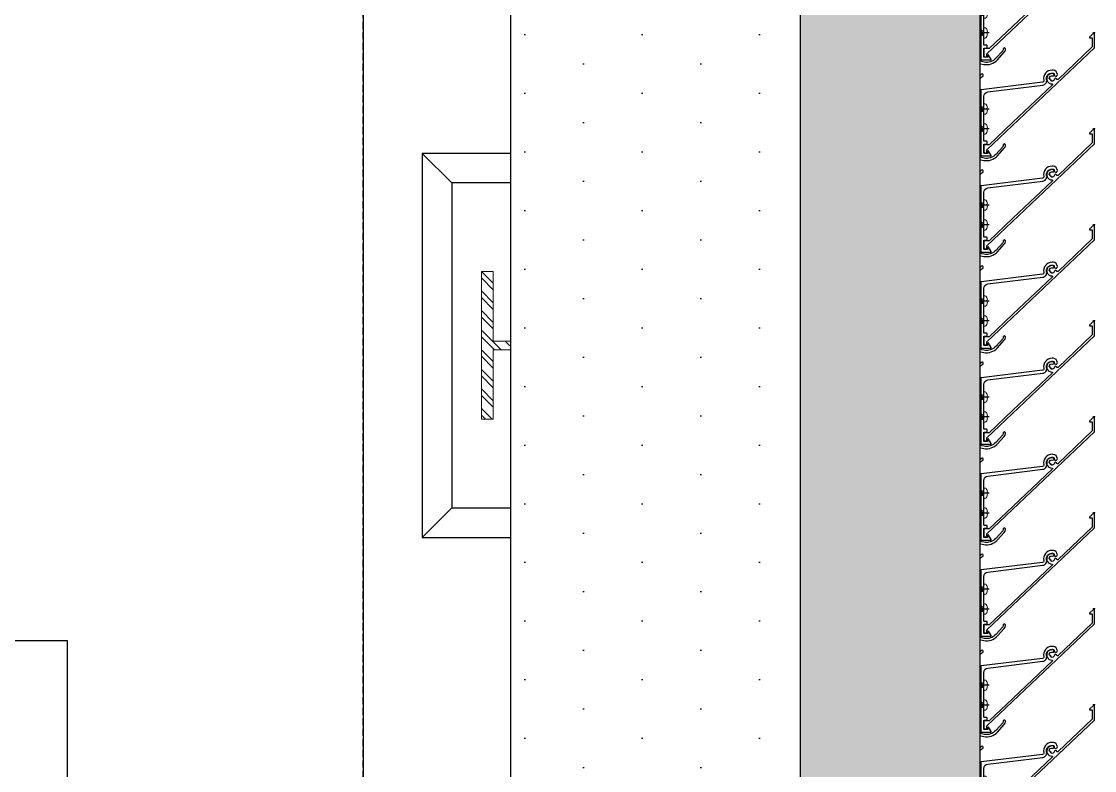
# Model space of a CAD drawing. Header units: millimetres. Extents: x -4391136 to -1798569, y -886572 to -291056.
# Drawn here: x -2446718 to -2445992, y -393104 to -392597 of the extents above; entities that cross this region are included whole.
import ezdxf

# ---------------------------------------------------------------- set-up
doc = ezdxf.new("R2010")
doc.units = ezdxf.units.MM
doc.set_wipeout_variables(frame=1)
for name, pattern in [('CENTER', [50.8, 31.75, -6.35, 6.35, -6.35]), ('XKITLINE00', [0]), ('XKITLINE02', [4, 2, -2]), ('Xref-C-1-PP17-AR-2214-01-B$0$Hidden', [7.1438, 4.7625, -2.3813])]:
    doc.linetypes.add(name, pattern=pattern)
for name, color, linetype in [('000 - STRUCTURE_STEEL_ACCESORIES_HATCH_', 7, 'Continuous'), ('000 - STRUCTURE_STEEL_ACCESORIES_HIDDEN_', 7, 'Continuous'), ('000 - STRUCTURE_STEEL_ACCESORIES_MAIN_COLOR_1', 7, 'Continuous'), ('000 - STRUCTURE_STEEL_FRAMING_CUT_COLOR_4', 7, 'Continuous'), ('000 - STRUCTURE_STEEL_FRAMING_HIDDEN_', 7, 'Continuous'), ('000 - STRUCTURE_STEEL_FRAMING_SUB_COLOR_2', 7, 'Continuous'), ('000 - STRUCTURE_STEEL_FRAMING_WIPEOUT_', 7, 'Continuous'), ('010 - ASPG_ACCESSORIES_MAIN_COLOR_1', 7, 'Continuous'), ('010 - ASPG_EXTR_MAIN_COLOR_2', 7, 'Continuous'), ('010 - ASPG_FLASHING_HATCH_', 7, 'Continuous'), ('010 - ASPG_FLASHING_MAIN_COLOR_2', 7, 'Continuous'), ('010 - ASPG_FLASHING_MAIN_COLOR_4', 7, 'Continuous'), ('010 - ASPG_FLASHING_WIPEOUT_', 7, 'Continuous'), ('010 - ASPG_FRAMING_MAIN_COLOR_1', 7, 'Continuous'), ('010 - ASPG_FRAMING_MAIN_COLOR_2', 7, 'Continuous'), ('010 - ASPG_FRAMING_SUB_COLOR_2', 7, 'Continuous'), ('010 - ASPG_FRAMING_WIPEOUT_', 7, 'Continuous'), ('_PP-Dim', 7, 'Continuous'), ('BOLT & SCREW', 7, 'Continuous'), ('Center Line', 7, 'CENTER'), ('Xref-C-1-PP17-AR-2214-01-B$0$A-DETL-MBND', 7, 'Xref-C-1-PP17-AR-2214-01-B$0$Hidden'), ('Xref-C-1-PP17-AR-2214-01-B$0$S-BEAM', 7, 'Continuous'), ('Xref-C-1-PP17-AR-2214-01-B$0$S-COLS', 7, 'Continuous'), ('Xref-C-1-PP17-AR-2214-01-B$0$WALL-E', 7, 'Continuous')]:
    doc.layers.add(name, color=color, linetype=linetype)
doc.layers.add('000 - STRUCTURE_STEEL_FRAMING_DEF_SUB', color=7, linetype='Continuous', plot=False)
doc.layers.add('010 - ASPG_EXTR_DEF_SUB', color=7, linetype='Continuous', plot=False)
doc.layers.add('12-GRID', color=7, linetype='CENTER', lineweight=13)
doc.layers.add('SCREW', color=7, linetype='Continuous', lineweight=5)

# ---------------------------------------------------------------- blocks, each defined once
blk = doc.blocks.new('Xref-C-1-PP17-AR-2214-01-B$0$H-Wide Flange-Column - H100x100x17_2-V87-ENTRANCE 2 - LOWER ROOF FLOOR PLAN01-flat-1')
at = {"layer": 'Xref-C-1-PP17-AR-2214-01-B$0$S-COLS', "color": 7}
for p, q in [((50, 50), (-50, 50)), ((-50, 50), (-50, 42)), ((50, 42), (50, 50)), ((-50, 42), (-13, 42)), ((13, 42), (50, 42)), ((-3, 32), (-3, -32)), ((3, -32), (3, 32)), ((-13, -42), (-50, -42)), ((-50, -42), (-50, -50)), ((50, -42), (13, -42)), ((50, -50), (50, -42)), ((-50, -50), (50, -50))]:
    blk.add_line(p, q, dxfattribs=at)
for centre, start, end in [((-13, 32), 0, 90), ((13, 32), 90, 180), ((-13, -32), 270, 0), ((13, -32), 180, 270)]:
    blk.add_arc(centre, 10, start, end, dxfattribs=at)
blk = doc.blocks.new('W-1-PP17-ENT2_REV00_20260526-152612_EX_LOPF-1')
at = {"layer": 'Xref-C-1-PP17-AR-2214-01-B$0$A-DETL-MBND', "color": 7}
for p, q in [((670, -9905), (670, -7340)), ((970, -9405.01), (970, -10205))]:
    blk.add_line(p, q, dxfattribs=at)
at = {"layer": 'Xref-C-1-PP17-AR-2214-01-B$0$S-BEAM', "color": 7}
for p, q in [((670, -7240), (670, -9905)), ((970, -9955), (970, -9405.01)), ((470, -9805.02), (-430, -9805.02)), ((470, -10205.02), (470, -9805.02))]:
    blk.add_line(p, q, dxfattribs=at)
at = {"layer": 'Xref-C-1-PP17-AR-2214-01-B$0$WALL-E', "color": 7}
blk.add_line((970, -9405.01), (970, -10205), dxfattribs=at)
at = {"color": 7, "rotation": 270}
blk.add_blockref('Xref-C-1-PP17-AR-2214-01-B$0$H-Wide Flange-Column - H100x100x17_2-V87-ENTRANCE 2 - LOWER ROOF FLOOR PLAN01-flat-1', (920.5, -9355.01), dxfattribs=at)
blk = doc.blocks.new('*U1999')
at = {"color": 7}
blk.add_wipeout([(0, 0), (9350, 0), (9350, 119.925), (0, 119.925)], dxfattribs=at).dxf.layer = '010 - ASPG_FRAMING_WIPEOUT_'
at = {"layer": '010 - ASPG_FRAMING_MAIN_COLOR_1', "color": 7}
for p, q in [((9350, 119.925), (0, 119.925)), ((0, 0), (0, 119.925)), ((0, 114.85), (9350, 114.85)), ((0, 109.54), (9350, 109.54)), ((0, 10.385), (9350, 10.385)), ((0, 5.31), (9350, 5.31)), ((0, 0), (9350, 0))]:
    blk.add_line(p, q, dxfattribs=at)
blk = doc.blocks.new('PZG35-9D5')
at = {"layer": 'Center Line', "color": 7}
blk.add_line((0, 3.73), (0, -10.53), dxfattribs=at)
at = {"layer": 'SCREW', "color": 7}
for p, q in [((-1.4, 0), (-1.4, -1.09)), ((1.4, 0), (1.4, -0.59)), ((-1.85, -1.4), (1.85, -0.9)), ((-1.85, -1.4), (-1.4, -1.09)), ((-1.85, -1.4), (-1.4, -1.71)), ((-1.85, -2.7), (1.85, -2.2)), ((-1.85, -2.7), (-1.4, -2.39)), ((-1.85, -2.7), (-1.4, -3.01)), ((-1.85, -4), (-1.4, -3.69)), ((-1.85, -4), (-0.99, -3.88)), ((-1.85, -4), (-1.4, -4.31)), ((-1.4, -1.09), (1.4, -0.59)), ((-1.4, -1.71), (1.4, -1.21)), ((-1.4, -1.71), (-1.4, -2.39)), ((-1.4, -2.39), (1.4, -1.89)), ((-1.4, -3.01), (1.4, -2.51)), ((-1.4, -3.01), (-1.4, -3.69)), ((-1.4, -3.69), (-0.84, -3.59)), ((-1.4, -4.31), (-1.18, -4.27)), ((-1.4, -4.31), (-1.4, -8.1)), ((0.56, -3.34), (1.4, -3.19)), ((0.71, -3.65), (1.85, -3.5)), ((0.71, -3.93), (1.4, -3.81)), ((0.71, -4.61), (1.4, -4.49)), ((0.71, -4.95), (1.85, -4.8)), ((0.71, -5.23), (1.4, -5.11)), ((1.85, -0.9), (1.4, -0.59)), ((1.85, -0.9), (1.4, -1.21)), ((1.4, -1.21), (1.4, -1.89)), ((1.85, -2.2), (1.4, -1.89)), ((1.85, -2.2), (1.4, -2.51)), ((1.4, -2.51), (1.4, -3.19)), ((1.85, -3.5), (1.4, -3.19)), ((1.85, -3.5), (1.4, -3.81)), ((1.4, -3.81), (1.4, -4.49)), ((1.85, -4.8), (1.4, -4.49)), ((1.85, -4.8), (1.4, -5.11)), ((1.4, -5.11), (1.4, -8.1)), ((0, -9.5), (-1.4, -8.1)), ((0, -9.5), (1.4, -8.1))]:
    blk.add_line(p, q, dxfattribs=at)
blk.add_lwpolyline([(0, -9.5), (0.71, -5.23), (0.71, -3.6, 0.417657), (0.41, -3.3, 0.108102), (-0.84, -3.59), (-1.4, -4.7)], format="xyb", dxfattribs=at)
blk = doc.blocks.new('*U3396')
at = {"layer": 'SCREW', "color": 7}
blk.add_lwpolyline([(3.03, 1.78, 0.09906), (0.8, 2.55), (0.8, 2.27), (-0.8, 2.27), (-0.8, 2.55, 0.09906), (-3.03, 1.78, 0.266588), (-3.5, 0.96), (-3.5, 0.2, 0.414214), (-3.3, 0), (3.3, 0, 0.414214), (3.5, 0.2), (3.5, 0.96, 0.266588)], format="xyb", close=True, dxfattribs=at)
blk.add_blockref('PZG35-9D5', (0, 0), dxfattribs=at)
blk = doc.blocks.new('*U3399')
at = {"color": 7}
blk.add_point((0, 0), dxfattribs=at)
at = {"layer": '010 - ASPG_ACCESSORIES_MAIN_COLOR_1', "color": 7}
blk.add_lwpolyline([(-39.7, -0.6, 0.414214), (-40, -0.9), (-40, -7.37, 0.57735), (-39.65, -7.57), (-36.64, -5.83, 0.767327), (-36.79, -5.3), (-37.9, -5.3, -0.414214), (-38.2, -5), (-38.2, -2.8, -0.414214), (-38, -2.6), (-32.18, -2.6, -0.388879), (-31.98, -2.78), (-31.85, -4.34, 0.388879), (-31.35, -4.8), (-30.3, -4.8, 0.414214), (-30, -4.5), (-30, -2.9, -0.414214), (-29.7, -2.6), (0.41, -2.6, -0.378969), (3.39, -5.24), (7.95, -42.52, 0.446593), (11.62, -45.08, -0.489802), (16.08, -48.68), (16.06, -49.36, -0.18248), (15.8, -50.02, -0.267949), (15.33, -50.17, 1.122115), (15.1, -52.34, 0.405004), (18.06, -49.4), (18.08, -48.72, 0.489805), (11.16, -43.13, -0.446597), (9.94, -42.28), (4.87, -0.85, 0.364176), (4.57, -0.6)], format="xyb", close=True, dxfattribs=at)
at = {"layer": '010 - ASPG_EXTR_DEF_SUB', "color": 7}
for p in [(-40, -0.5), (43.44, -76.9), (43.44, -77.5)]:
    blk.add_point(p, dxfattribs=at)
at = {"layer": '010 - ASPG_EXTR_MAIN_COLOR_2', "color": 7}
blk.add_lwpolyline([(11.37, -48.15), (11.47, -47.44), (12.18, -47.56), (12.29, -46.79, -0.535538), (14.19, -49.17, 0.991572), (15.66, -49.58, 1.157025), (8.79, -48.77, -0.688558), (8.27, -48.99), (-17.14, -22.17), (-32.34, -6.13), (-32.34, -2.9, 0.414312), (-32.64, -2.6), (-37.54, -2.6, 0.414116), (-37.84, -2.9), (-37.84, -4.3, 0.414214), (-37.54, -4.6), (-35.99, -4.6, -0.205895), (-35.77, -4.69), (33.23, -77.5), (43.14, -77.5, 0.668179), (43.36, -76.99), (40.52, -74.15, 0.668179), (40.01, -74.36), (40.01, -76), (33.87, -76), (11.86, -52.78, -0.558354), (12.08, -51.95, 0.766275), (12.04, -50.39, -0.438583), (10.71, -48.05)], format="xyb", close=True, dxfattribs=at)
at = {"layer": 'SCREW', "color": 7, "rotation": 180}
for p in [(-21.65, -2.5), (-8.24, -2.5)]:
    blk.add_blockref('*U3396', p, dxfattribs=at)
blk = doc.blocks.new('*U2001')
at = {"color": 7}
blk.add_wipeout([(1617.3, 4), (60, 4), (60, 69.3), (1617.3, 69.3)], dxfattribs=at).dxf.layer = '010 - ASPG_FRAMING_WIPEOUT_'
at = {"layer": '010 - ASPG_FRAMING_MAIN_COLOR_2', "color": 7}
blk.add_lwpolyline([(1587.3, 69.3), (90, 69.3), (90, 6), (1587.3, 6)], close=True, dxfattribs=at)
at = {"layer": '010 - ASPG_FRAMING_SUB_COLOR_2', "color": 7}
for points in [[(1617.3, 4), (60, 4), (60, 69.3), (1617.3, 69.3)], [(60, 2), (60, 4), (1617.3, 4), (1617.3, 2)]]:
    blk.add_lwpolyline(points, close=True, dxfattribs=at)
at = {"color": 7, "rotation": 180}
for p in [(666.77, 69.3), (731.77, 69.3), (796.77, 69.3), (861.77, 69.3), (926.77, 69.3), (991.77, 69.3), (1056.77, 69.3), (1121.77, 69.3), (1186.77, 69.3)]:
    blk.add_blockref('*U3399', p, dxfattribs=at)
blk = doc.blocks.new('000_ASPG_TYP_FILES_STRUCTURE_STEEL_BK')
at = {"layer": '000 - STRUCTURE_STEEL_ACCESORIES_HIDDEN_', "color": 7}
blk.add_lwpolyline([(0, 7), (5, 7), (5, -7), (0, -7)], close=True, dxfattribs=at)
at = {"layer": '000 - STRUCTURE_STEEL_ACCESORIES_MAIN_COLOR_1', "color": 7}
for points in [[(0, -30), (60, -30), (60, 30), (0, 30)], [(0, -30), (5, -30), (5, 30), (0, 30)]]:
    blk.add_lwpolyline(points, close=True, dxfattribs=at)
blk = doc.blocks.new('000_CKST_FAMELINE_STEEL_STRUCTURE-COLUMN_TOP_VIEW')
at = {"layer": '000 - STRUCTURE_STEEL_FRAMING_DEF_SUB', "color": 7, "linetype": 'XKITLINE00', "lineweight": 0}
for p, q in [((0, 76), (0, 104)), ((26, 90), (-26, 90)), ((0, 14), (0, -14)), ((26, 0), (-26, 0)), ((0, -76), (0, -104)), ((26, -90), (-26, -90))]:
    blk.add_line(p, q, dxfattribs=at)
at = {"layer": '000 - STRUCTURE_STEEL_FRAMING_SUB_COLOR_2', "color": 7}
for p, q in [((-70, 110), (-90, 130)), ((70, 110), (90, 130)), ((-70, -110), (-90, -130)), ((70, -110), (90, -130))]:
    blk.add_line(p, q, dxfattribs=at)
for points in [[(90, 130), (-90, 130), (-90, -130), (90, -130)], [(70, 110), (-70, 110), (-70, -110), (70, -110)]]:
    blk.add_lwpolyline(points, close=True, dxfattribs=at)
for points in [[(15, 83), (-15, 83, -0.414214), (-22, 90, -0.414214), (-15, 97), (15, 97, -0.414214), (22, 90), (22, 90, -0.414214)], [(15, -83), (-15, -83, 0.414214), (-22, -90, 0.414214), (-15, -97), (15, -97, 0.414214), (22, -90), (22, -90, 0.414214)]]:
    blk.add_lwpolyline(points, format="xyb", close=True, dxfattribs=at)
at = {"color": 7, "rotation": 270}
blk.add_blockref('000_ASPG_TYP_FILES_STRUCTURE_STEEL_BK', (0, -3), dxfattribs=at)
at = {"color": 7}
blk.add_wipeout([(50, 50), (50, -50), (170, -50), (170, 50)], dxfattribs=at).dxf.layer = '000 - STRUCTURE_STEEL_FRAMING_WIPEOUT_'
at = {"layer": '000 - STRUCTURE_STEEL_ACCESORIES_HATCH_'}
h = blk.add_hatch(dxfattribs=at)
h.set_pattern_fill('ANSI32', scale=25, angle=270)
h.set_pattern_definition([(315, (1524.514, 2469.062), (6.629126, 6.629126), []), (315, (1524.514, 2464.642), (6.629126, 6.629126), [])])
h.paths.add_polyline_path([(-50, -50), (-42, -50), (-42, -3), (42, -3), (42, -50), (50, -50), (50, 50), (42, 50), (42, 3), (-42, 3), (-42, 50), (-50, 50)])
at = {"layer": '000 - STRUCTURE_STEEL_FRAMING_CUT_COLOR_4', "color": 7, "lineweight": 0}
blk.add_lwpolyline([(-50, -50), (-42, -50), (-42, -3), (42, -3), (42, -50), (50, -50), (50, 50), (42, 50), (42, 3), (-42, 3), (-42, 50), (-50, 50)], close=True, dxfattribs=at)
at = {"layer": '000 - STRUCTURE_STEEL_FRAMING_DEF_SUB', "color": 7, "linetype": 'XKITLINE00', "lineweight": 0}
for p, q in [((110, 44), (110, 16)), ((96, 30), (124, 30)), ((110, -16), (110, -44)), ((96, -30), (124, -30))]:
    blk.add_line(p, q, dxfattribs=at)
at = {"layer": '000 - STRUCTURE_STEEL_FRAMING_HIDDEN_', "color": 7, "linetype": 'XKITLINE02', "ltscale": 4}
for p, q in [((56, -50), (56, 50)), ((50, 3), (170, 3)), ((50, -3), (170, -3))]:
    blk.add_line(p, q, dxfattribs=at)
at = {"layer": '000 - STRUCTURE_STEEL_FRAMING_SUB_COLOR_2', "color": 7}
for p, q in [((50, 3), (50, -3)), ((170, 3), (170, -3))]:
    blk.add_line(p, q, dxfattribs=at)
blk.add_lwpolyline([(50, 50), (50, -50), (170, -50), (170, 50)], close=True, dxfattribs=at)
for centre in [(110, 30), (110, -30)]:
    blk.add_circle(centre, 7, dxfattribs=at)
blk = doc.blocks.new('W-1-PP17-ENT2_REV00_20260528-225335_ASPG_UPPF')
at = {"color": 7, "rotation": 270}
blk.add_blockref('*U2001', (1018, -8705), dxfattribs=at)
at = {"color": 7}
blk.add_blockref('000_CKST_FAMELINE_STEEL_STRUCTURE-COLUMN_TOP_VIEW', (800, -9605), dxfattribs=at)
at = {"color": 7, "rotation": 90}
blk.add_blockref('*U1999', (970, -9880), dxfattribs=at)
blk = doc.blocks.new('*U3395')
at = {"layer": '12-GRID', "color": 7, "linetype": 'CENTER'}
for p, q in [((0, -6.2), (0, 2.2)), ((-4.2, -2), (4.2, -2))]:
    blk.add_line(p, q, dxfattribs=at)
at = {"layer": 'BOLT & SCREW', "color": 7}
for p, q in [((-0.55, -1.77), (-1.77, -1.56)), ((-0.55, -2.23), (-1.77, -2.44)), ((-0.46, -1.77), (-0.88, -1.56)), ((-0.46, -2.23), (-0.88, -2.44)), ((-0.23, -1.45), (-0.44, -0.23)), ((-0.23, -1.54), (-0.44, -1.12)), ((-0.23, -2.46), (-0.44, -2.88)), ((-0.23, -2.55), (-0.44, -3.77)), ((0.23, -1.45), (0.44, -0.23)), ((0.23, -1.54), (0.44, -1.12)), ((0.44, -2.88), (0.23, -2.46)), ((0.23, -2.55), (0.44, -3.77)), ((0.46, -1.77), (0.88, -1.56)), ((0.46, -2.23), (0.88, -2.44)), ((0.55, -1.77), (1.77, -1.56)), ((0.55, -2.23), (1.77, -2.44))]:
    blk.add_line(p, q, dxfattribs=at)
for points in [[(-1.77, -1.56), (-0.88, -1.56, 0.414214), (-0.44, -1.12), (-0.44, -0.23), (0.44, -0.23), (0.44, -1.12, 0.414214), (0.88, -1.56), (1.77, -1.56), (1.77, -2.44), (0.88, -2.44, 0.414214), (0.44, -2.88), (0.44, -3.77), (-0.44, -3.77), (-0.44, -2.88, 0.414214), (-0.88, -2.44), (-1.77, -2.44)], [(0.23, -2.46, -0.414214), (0.46, -2.23), (0.55, -2.23), (0.55, -1.77), (0.46, -1.77, -0.414214), (0.23, -1.54), (0.23, -1.45), (-0.23, -1.45), (-0.23, -1.54, -0.414214), (-0.46, -1.77), (-0.55, -1.77), (-0.55, -2.23), (-0.46, -2.23, -0.414214), (-0.23, -2.46), (-0.23, -2.55), (0.23, -2.55)]]:
    blk.add_lwpolyline(points, format="xyb", close=True, dxfattribs=at)
blk.add_circle((0, -2), 3.5, dxfattribs=at)
blk = doc.blocks.new('*U3045')
at = {"layer": '010 - ASPG_EXTR_DEF_SUB', "color": 7}
for p in [(390, 0), (455, 0), (520, 0), (585, 0), (650, 0), (715, 0), (780, 0), (845, 0)]:
    blk.add_point(p, dxfattribs=at)
at = {"layer": '010 - ASPG_EXTR_MAIN_COLOR_2', "color": 7}
for points in [[(357.47, 68.57), (365.86, 68.57, -0.607385), (366.35, 67.62, -0.045829), (347.78, 45.76, -0.560492)], [(335.56, 33.07, 0.077048), (368.74, 68.44, -0.247674), (368.99, 68.57), (370.98, 68.57, -0.044131), (371.47, 68.5, -0.125846), (373.96, 67.21, -0.098851), (374.82, 66.03, -0.205828), (374.79, 61.2, -0.115116), (371.37, 57.18, 0.822373), (372.46, 56.1, 0.109185), (376.15, 60.56, 0.208323), (376.19, 66.64, 0.100528), (374.97, 68.32, 0.145116), (371.29, 70.07), (355.76, 70.07, 0.433659)], [(886.35, 67.62, -0.045829), (867.78, 45.76, -0.560492), (867.29, 45.89, 0.31786), (864.21, 48.24, 0.953288), (864.08, 46.72, -2.423004), (862.26, 44.89, 0.952315), (860.74, 44.76, 0.300821), (862.89, 41.76, -0.560492), (862.98, 41.25, -0.019425), (853.62, 33.46, -0.552501), (853.15, 33.64, 0.344461), (849.99, 36.3, 0.952015), (849.86, 34.78, -2.423186), (848.04, 32.95, 0.952015), (846.52, 32.82, 0.2854), (848.49, 29.89, -0.553378), (848.56, 29.38, 0.030674), (833.46, 15.06, 0.4171), (834.11, 5.27, 0.935553), (835.1, 6.41, -0.43441), (834.8, 14.29, -0.014998), (841.92, 21.45, -0.738349), (844.92, 19.76, 0.004917), (841.81, 4.8, 0.263611), (844.88, -4.46), (850, -9.08, 0.125884), (851.27, -9.75, 0.044275), (852.09, -9.87, 1.107655), (852.13, -8.33, -0.215596), (851.02, -7.99), (845.89, -3.35, -0.263611), (843.28, 4.51, -0.004855), (846.34, 19.26, 0.23396), (845.82, 21.95, -0.24081), (845.71, 24.9, -0.104157), (845.78, 25), (847.99, 26.93, -0.229021), (850.7, 26.89, -0.381721), (855.27, 9.07, 0.977382), (856.62, 8.41, 0.361105), (852.41, 27.5, -0.496126), (852.44, 30.69, 0.003188), (854.06, 31.9, -0.002827), (855.56, 33.07, 0.077048), (888.74, 68.44, -0.247674)]]:
    blk.add_lwpolyline(points, format="xyb", dxfattribs=at)
for points in [[(420.76, 70.07, 0.433659), (420.46, 69.75), (420.84, 63.96, 0.082069), (420.86, 63.87, 0.720654), (422.33, 63.97, 0.079224), (422.34, 64.07), (422.07, 68.14, -0.433659), (422.47, 68.57), (430.86, 68.57, -0.607385), (431.35, 67.62, -0.045829), (412.78, 45.76, -0.560492), (412.29, 45.89, 0.31786), (409.21, 48.24, 0.953288), (409.08, 46.72, -2.423004), (407.26, 44.89, 0.952315), (405.74, 44.76, 0.300821), (407.89, 41.76, -0.560492), (407.98, 41.25, -0.019425), (398.62, 33.46, -0.552501), (398.15, 33.64, 0.344461), (394.99, 36.3, 0.952015), (394.86, 34.78, -2.423186), (393.04, 32.95, 0.952015), (391.52, 32.82, 0.2854), (393.49, 29.89, -0.553378), (393.56, 29.38, 0.030674), (378.46, 15.06, 0.4171), (379.11, 5.27, 0.935553), (380.1, 6.41, -0.43441), (379.8, 14.29, -0.014998), (386.92, 21.45, -0.738349), (389.92, 19.76, 0.004917), (386.81, 4.8, 0.263611), (389.88, -4.46), (395, -9.08, 0.125884), (396.27, -9.75, 0.044275), (397.09, -9.87, 1.107655), (397.13, -8.33, -0.215596), (396.02, -7.99), (390.89, -3.35, -0.263611), (388.28, 4.51, -0.004855), (391.34, 19.26, 0.23396), (390.82, 21.95, -0.24081), (390.71, 24.9, -0.104157), (390.78, 25), (392.99, 26.93, -0.229021), (395.7, 26.89, -0.381721), (400.27, 9.07, 0.977382), (401.62, 8.41, 0.361105), (397.41, 27.5, -0.496126), (397.44, 30.69, 0.003188), (399.06, 31.9, -0.002827), (400.56, 33.07, 0.077048), (433.74, 68.44, -0.247674), (433.99, 68.57), (435.98, 68.57, -0.044131), (436.47, 68.5, -0.125846), (438.96, 67.21, -0.098851), (439.82, 66.03, -0.205828), (439.79, 61.2, -0.115116), (436.37, 57.18, 0.822373), (437.46, 56.1, 0.109185), (441.15, 60.56, 0.208323), (441.19, 66.64, 0.100528), (439.97, 68.32, 0.145116), (436.29, 70.07)], [(485.76, 70.07, 0.433659), (485.46, 69.75), (485.84, 63.96, 0.082069), (485.86, 63.87, 0.720654), (487.33, 63.97, 0.079224), (487.34, 64.07), (487.07, 68.14, -0.433659), (487.47, 68.57), (495.86, 68.57, -0.607385), (496.35, 67.62, -0.045829), (477.78, 45.76, -0.560492), (477.29, 45.89, 0.31786), (474.21, 48.24, 0.953288), (474.08, 46.72, -2.423004), (472.26, 44.89, 0.952315), (470.74, 44.76, 0.300821), (472.89, 41.76, -0.560492), (472.98, 41.25, -0.019425), (463.62, 33.46, -0.552501), (463.15, 33.64, 0.344461), (459.99, 36.3, 0.952015), (459.86, 34.78, -2.423186), (458.04, 32.95, 0.952015), (456.52, 32.82, 0.2854), (458.49, 29.89, -0.553378), (458.56, 29.38, 0.030674), (443.46, 15.06, 0.4171), (444.11, 5.27, 0.935553), (445.1, 6.41, -0.43441), (444.8, 14.29, -0.014998), (451.92, 21.45, -0.738349), (454.92, 19.76, 0.004917), (451.81, 4.8, 0.263611), (454.88, -4.46), (460, -9.08, 0.125884), (461.27, -9.75, 0.044275), (462.09, -9.87, 1.107655), (462.13, -8.33, -0.215596), (461.02, -7.99), (455.89, -3.35, -0.263611), (453.28, 4.51, -0.004855), (456.34, 19.26, 0.23396), (455.82, 21.95, -0.24081), (455.71, 24.9, -0.104157), (455.78, 25), (457.99, 26.93, -0.229021), (460.7, 26.89, -0.381721), (465.27, 9.07, 0.977382), (466.62, 8.41, 0.361105), (462.41, 27.5, -0.496126), (462.44, 30.69, 0.003188), (464.06, 31.9, -0.002827), (465.56, 33.07, 0.077048), (498.74, 68.44, -0.247674), (498.99, 68.57), (500.98, 68.57, -0.044131), (501.47, 68.5, -0.125846), (503.96, 67.21, -0.098851), (504.82, 66.03, -0.205828), (504.79, 61.2, -0.115116), (501.37, 57.18, 0.822373), (502.46, 56.1, 0.109185), (506.15, 60.56, 0.208323), (506.19, 66.64, 0.100528), (504.97, 68.32, 0.145116), (501.29, 70.07)], [(550.76, 70.07, 0.433659), (550.46, 69.75), (550.84, 63.96, 0.082069), (550.86, 63.87, 0.720654), (552.33, 63.97, 0.079224), (552.34, 64.07), (552.07, 68.14, -0.433659), (552.47, 68.57), (560.86, 68.57, -0.607385), (561.35, 67.62, -0.045829), (542.78, 45.76, -0.560492), (542.29, 45.89, 0.31786), (539.21, 48.24, 0.953288), (539.08, 46.72, -2.423004), (537.26, 44.89, 0.952315), (535.74, 44.76, 0.300821), (537.89, 41.76, -0.560492), (537.98, 41.25, -0.019425), (528.62, 33.46, -0.552501), (528.15, 33.64, 0.344461), (524.99, 36.3, 0.952015), (524.86, 34.78, -2.423186), (523.04, 32.95, 0.952015), (521.52, 32.82, 0.2854), (523.49, 29.89, -0.553378), (523.56, 29.38, 0.030674), (508.46, 15.06, 0.4171), (509.11, 5.27, 0.935553), (510.1, 6.41, -0.43441), (509.8, 14.29, -0.014998), (516.92, 21.45, -0.738349), (519.92, 19.76, 0.004917), (516.81, 4.8, 0.263611), (519.88, -4.46), (525, -9.08, 0.125884), (526.27, -9.75, 0.044275), (527.09, -9.87, 1.107655), (527.13, -8.33, -0.215596), (526.02, -7.99), (520.89, -3.35, -0.263611), (518.28, 4.51, -0.004855), (521.34, 19.26, 0.23396), (520.82, 21.95, -0.24081), (520.71, 24.9, -0.104157), (520.78, 25), (522.99, 26.93, -0.229021), (525.7, 26.89, -0.381721), (530.27, 9.07, 0.977382), (531.62, 8.41, 0.361105), (527.41, 27.5, -0.496126), (527.44, 30.69, 0.003188), (529.06, 31.9, -0.002827), (530.56, 33.07, 0.077048), (563.74, 68.44, -0.247674), (563.99, 68.57), (565.98, 68.57, -0.044131), (566.47, 68.5, -0.125846), (568.96, 67.21, -0.098851), (569.82, 66.03, -0.205828), (569.79, 61.2, -0.115116), (566.37, 57.18, 0.822373), (567.46, 56.1, 0.109185), (571.15, 60.56, 0.208323), (571.19, 66.64, 0.100528), (569.97, 68.32, 0.145116), (566.29, 70.07)], [(615.76, 70.07, 0.433659), (615.46, 69.75), (615.84, 63.96, 0.082069), (615.86, 63.87, 0.720654), (617.33, 63.97, 0.079224), (617.34, 64.07), (617.07, 68.14, -0.433659), (617.47, 68.57), (625.86, 68.57, -0.607385), (626.35, 67.62, -0.045829), (607.78, 45.76, -0.560492), (607.29, 45.89, 0.31786), (604.21, 48.24, 0.953288), (604.08, 46.72, -2.423004), (602.26, 44.89, 0.952315), (600.74, 44.76, 0.300821), (602.89, 41.76, -0.560492), (602.98, 41.25, -0.019425), (593.62, 33.46, -0.552501), (593.15, 33.64, 0.344461), (589.99, 36.3, 0.952015), (589.86, 34.78, -2.423186), (588.04, 32.95, 0.952015), (586.52, 32.82, 0.2854), (588.49, 29.89, -0.553378), (588.56, 29.38, 0.030674), (573.46, 15.06, 0.4171), (574.11, 5.27, 0.935553), (575.1, 6.41, -0.43441), (574.8, 14.29, -0.014998), (581.92, 21.45, -0.738349), (584.92, 19.76, 0.004917), (581.81, 4.8, 0.263611), (584.88, -4.46), (590, -9.08, 0.125884), (591.27, -9.75, 0.044275), (592.09, -9.87, 1.107655), (592.13, -8.33, -0.215596), (591.02, -7.99), (585.89, -3.35, -0.263611), (583.28, 4.51, -0.004855), (586.34, 19.26, 0.23396), (585.82, 21.95, -0.24081), (585.71, 24.9, -0.104157), (585.78, 25), (587.99, 26.93, -0.229021), (590.7, 26.89, -0.381721), (595.27, 9.07, 0.977382), (596.62, 8.41, 0.361105), (592.41, 27.5, -0.496126), (592.44, 30.69, 0.003188), (594.06, 31.9, -0.002827), (595.56, 33.07, 0.077048), (628.74, 68.44, -0.247674), (628.99, 68.57), (630.98, 68.57, -0.044131), (631.47, 68.5, -0.125846), (633.96, 67.21, -0.098851), (634.82, 66.03, -0.205828), (634.79, 61.2, -0.115116), (631.37, 57.18, 0.822373), (632.46, 56.1, 0.109185), (636.15, 60.56, 0.208323), (636.19, 66.64, 0.100528), (634.97, 68.32, 0.145116), (631.29, 70.07)], [(680.76, 70.07, 0.433659), (680.46, 69.75), (680.84, 63.96, 0.082069), (680.86, 63.87, 0.720654), (682.33, 63.97, 0.079224), (682.34, 64.07), (682.07, 68.14, -0.433659), (682.47, 68.57), (690.86, 68.57, -0.607385), (691.35, 67.62, -0.045829), (672.78, 45.76, -0.560492), (672.29, 45.89, 0.31786), (669.21, 48.24, 0.953288), (669.08, 46.72, -2.423004), (667.26, 44.89, 0.952315), (665.74, 44.76, 0.300821), (667.89, 41.76, -0.560492), (667.98, 41.25, -0.019425), (658.62, 33.46, -0.552501), (658.15, 33.64, 0.344461), (654.99, 36.3, 0.952015), (654.86, 34.78, -2.423186), (653.04, 32.95, 0.952015), (651.52, 32.82, 0.2854), (653.49, 29.89, -0.553378), (653.56, 29.38, 0.030674), (638.46, 15.06, 0.4171), (639.11, 5.27, 0.935553), (640.1, 6.41, -0.43441), (639.8, 14.29, -0.014998), (646.92, 21.45, -0.738349), (649.92, 19.76, 0.004917), (646.81, 4.8, 0.263611), (649.88, -4.46), (655, -9.08, 0.125884), (656.27, -9.75, 0.044275), (657.09, -9.87, 1.107655), (657.13, -8.33, -0.215596), (656.02, -7.99), (650.89, -3.35, -0.263611), (648.28, 4.51, -0.004855), (651.34, 19.26, 0.23396), (650.82, 21.95, -0.24081), (650.71, 24.9, -0.104157), (650.78, 25), (652.99, 26.93, -0.229021), (655.7, 26.89, -0.381721), (660.27, 9.07, 0.977382), (661.62, 8.41, 0.361105), (657.41, 27.5, -0.496126), (657.44, 30.69, 0.003188), (659.06, 31.9, -0.002827), (660.56, 33.07, 0.077048), (693.74, 68.44, -0.247674), (693.99, 68.57), (695.98, 68.57, -0.044131), (696.47, 68.5, -0.125846), (698.96, 67.21, -0.098851), (699.82, 66.03, -0.205828), (699.79, 61.2, -0.115116), (696.37, 57.18, 0.822373), (697.46, 56.1, 0.109185), (701.15, 60.56, 0.208323), (701.19, 66.64, 0.100528), (699.97, 68.32, 0.145116), (696.29, 70.07)], [(745.76, 70.07, 0.433659), (745.46, 69.75), (745.84, 63.96, 0.082069), (745.86, 63.87, 0.720654), (747.33, 63.97, 0.079224), (747.34, 64.07), (747.07, 68.14, -0.433659), (747.47, 68.57), (755.86, 68.57, -0.607385), (756.35, 67.62, -0.045829), (737.78, 45.76, -0.560492), (737.29, 45.89, 0.31786), (734.21, 48.24, 0.953288), (734.08, 46.72, -2.423004), (732.26, 44.89, 0.952315), (730.74, 44.76, 0.300821), (732.89, 41.76, -0.560492), (732.98, 41.25, -0.019425), (723.62, 33.46, -0.552501), (723.15, 33.64, 0.344461), (719.99, 36.3, 0.952015), (719.86, 34.78, -2.423186), (718.04, 32.95, 0.952015), (716.52, 32.82, 0.2854), (718.49, 29.89, -0.553378), (718.56, 29.38, 0.030674), (703.46, 15.06, 0.4171), (704.11, 5.27, 0.935553), (705.1, 6.41, -0.43441), (704.8, 14.29, -0.014998), (711.92, 21.45, -0.738349), (714.92, 19.76, 0.004917), (711.81, 4.8, 0.263611), (714.88, -4.46), (720, -9.08, 0.125884), (721.27, -9.75, 0.044275), (722.09, -9.87, 1.107655), (722.13, -8.33, -0.215596), (721.02, -7.99), (715.89, -3.35, -0.263611), (713.28, 4.51, -0.004855), (716.34, 19.26, 0.23396), (715.82, 21.95, -0.24081), (715.71, 24.9, -0.104157), (715.78, 25), (717.99, 26.93, -0.229021), (720.7, 26.89, -0.381721), (725.27, 9.07, 0.977382), (726.62, 8.41, 0.361105), (722.41, 27.5, -0.496126), (722.44, 30.69, 0.003188), (724.06, 31.9, -0.002827), (725.56, 33.07, 0.077048), (758.74, 68.44, -0.247674), (758.99, 68.57), (760.98, 68.57, -0.044131), (761.47, 68.5, -0.125846), (763.96, 67.21, -0.098851), (764.82, 66.03, -0.205828), (764.79, 61.2, -0.115116), (761.37, 57.18, 0.822373), (762.46, 56.1, 0.109185), (766.15, 60.56, 0.208323), (766.19, 66.64, 0.100528), (764.97, 68.32, 0.145116), (761.29, 70.07)], [(810.76, 70.07, 0.433659), (810.46, 69.75), (810.84, 63.96, 0.082069), (810.86, 63.87, 0.720654), (812.33, 63.97, 0.079224), (812.34, 64.07), (812.07, 68.14, -0.433659), (812.47, 68.57), (820.86, 68.57, -0.607385), (821.35, 67.62, -0.045829), (802.78, 45.76, -0.560492), (802.29, 45.89, 0.31786), (799.21, 48.24, 0.953288), (799.08, 46.72, -2.423004), (797.26, 44.89, 0.952315), (795.74, 44.76, 0.300821), (797.89, 41.76, -0.560492), (797.98, 41.25, -0.019425), (788.62, 33.46, -0.552501), (788.15, 33.64, 0.344461), (784.99, 36.3, 0.952015), (784.86, 34.78, -2.423186), (783.04, 32.95, 0.952015), (781.52, 32.82, 0.2854), (783.49, 29.89, -0.553378), (783.56, 29.38, 0.030674), (768.46, 15.06, 0.4171), (769.11, 5.27, 0.935553), (770.1, 6.41, -0.43441), (769.8, 14.29, -0.014998), (776.92, 21.45, -0.738349), (779.92, 19.76, 0.004917), (776.81, 4.8, 0.263611), (779.88, -4.46), (785, -9.08, 0.125884), (786.27, -9.75, 0.044275), (787.09, -9.87, 1.107655), (787.13, -8.33, -0.215596), (786.02, -7.99), (780.89, -3.35, -0.263611), (778.28, 4.51, -0.004855), (781.34, 19.26, 0.23396), (780.82, 21.95, -0.24081), (780.71, 24.9, -0.104157), (780.78, 25), (782.99, 26.93, -0.229021), (785.7, 26.89, -0.381721), (790.27, 9.07, 0.977382), (791.62, 8.41, 0.361105), (787.41, 27.5, -0.496126), (787.44, 30.69, 0.003188), (789.06, 31.9, -0.002827), (790.56, 33.07, 0.077048), (823.74, 68.44, -0.247674), (823.99, 68.57), (825.98, 68.57, -0.044131), (826.47, 68.5, -0.125846), (828.96, 67.21, -0.098851), (829.82, 66.03, -0.205828), (829.79, 61.2, -0.115116), (826.37, 57.18, 0.822373), (827.46, 56.1, 0.109185), (831.15, 60.56, 0.208323), (831.19, 66.64, 0.100528), (829.97, 68.32, 0.145116), (826.29, 70.07)]]:
    blk.add_lwpolyline(points, format="xyb", close=True, dxfattribs=at)
at = {"color": 7, "rotation": 179.999999999989}
for p in [(409.09, 42.89), (474.09, 42.89), (539.09, 42.89), (604.09, 42.89), (669.09, 42.89), (734.09, 42.89), (799.09, 42.89), (864.09, 42.89), (394.87, 30.95), (459.87, 30.95), (524.87, 30.95), (589.87, 30.95), (654.87, 30.95), (719.87, 30.95), (784.87, 30.95), (849.87, 30.95)]:
    blk.add_blockref('*U3395', p, dxfattribs=at)
blk = doc.blocks.new('*U3058')
at = {"color": 7}
blk.add_wipeout([(0, -52), (1496, -52), (1250, -248), (0, -248)], dxfattribs=at).dxf.layer = '010 - ASPG_FLASHING_WIPEOUT_'
at = {"layer": '010 - ASPG_FLASHING_HATCH_'}
h = blk.add_hatch(dxfattribs=at)
h.set_pattern_fill('DOTS', scale=0.5)
h.set_pattern_definition([(0, (0, 0), (19.8438, 39.6875), [0, -39.6875])])
h.paths.add_polyline_path([(0, -52), (1496, -52), (1250, -248), (0, -248)])
at = {"layer": '010 - ASPG_FLASHING_MAIN_COLOR_2', "color": 7}
blk.add_lwpolyline([(0, -52), (1496, -52), (1250, -248), (0, -248)], close=True, dxfattribs=at)
at = {"color": 7}
blk.add_wipeout([(0, 69.3), (1617.3, 69.3), (1496, -52), (0, -52)], dxfattribs=at).dxf.layer = '010 - ASPG_FLASHING_WIPEOUT_'
at = {"layer": '010 - ASPG_FLASHING_HATCH_'}
h = blk.add_hatch(dxfattribs=at)
h.set_pattern_fill('DOTS', scale=0.1)
h.set_pattern_definition([(0, (0, 0), (3.96875, 7.9375), [0, -7.9375])])
h.paths.add_polyline_path([(0, 69.3), (1617.3, 69.3), (1496, -52), (0, -52)])
at = {"layer": '010 - ASPG_FLASHING_MAIN_COLOR_4', "color": 7}
blk.add_lwpolyline([(0, 69.3), (1617.3, 69.3), (1496, -52), (0, -52)], close=True, dxfattribs=at)

msp = doc.modelspace()

# ---------------------------------------------------------------- block references
at = {"color": 7}
msp.add_blockref('W-1-PP17-ENT2_REV00_20260528-225335_ASPG_UPPF', (-2447156.51, -383210.87), dxfattribs=at)

# ---------------------------------------------------------------- next in the draw order: block references
at = {"color": 7, "rotation": 90}
msp.add_blockref('*U3045', (-2446061.85, -393467.41), dxfattribs=at)

# ---------------------------------------------------------------- next in the draw order: block references
at = {"layer": '_PP-Dim', "color": 7}
msp.add_blockref('W-1-PP17-ENT2_REV00_20260526-152612_EX_LOPF-1', (-2447156.51, -383210.87), dxfattribs=at)

# ---------------------------------------------------------------- next in the draw order: block references
at = {"color": 7, "rotation": 270}
msp.add_blockref('*U3058', (-2446138.51, -391915.87), dxfattribs=at)

doc.saveas('drawing.dxf')
